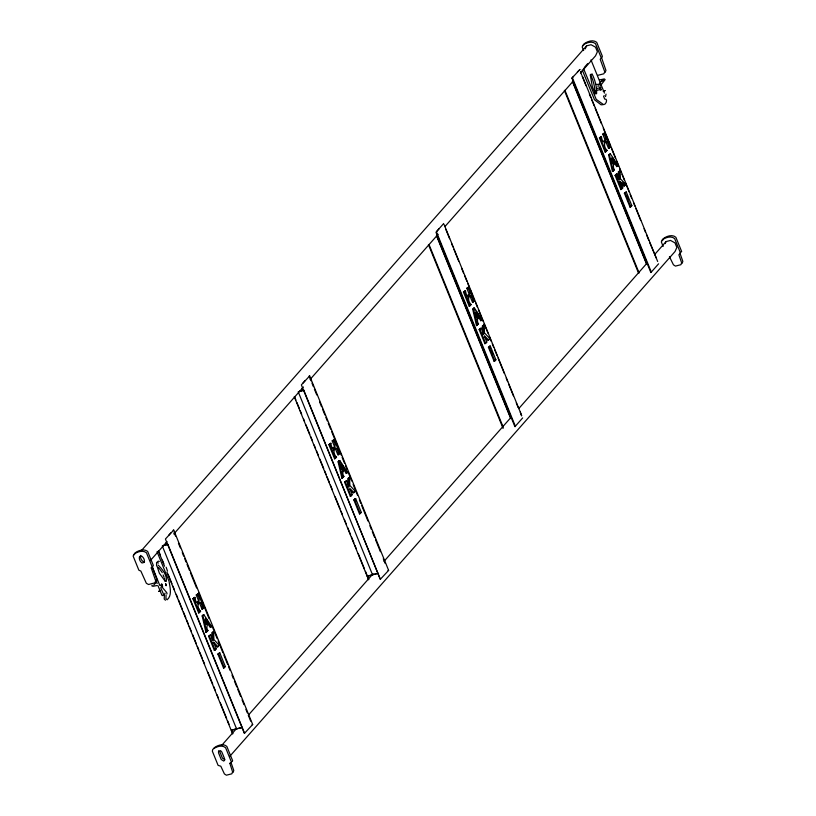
<?xml version="1.0" encoding="UTF-8"?>
<svg xmlns="http://www.w3.org/2000/svg" width="816" height="816" viewBox="0 0 816 816"><rect width="100%" height="100%" fill="white"/><g stroke="black" fill="none" stroke-linecap="round" stroke-linejoin="round"><path stroke-width="1.22" d="M152 585.286L151.949 585.959L152.99 586.286L157.131 585.521M156.019 581.533L156.907 579.564L152.368 567.069L153.347 565.447L147.655 551.422C144.034 548.444 138.21 550.443 134.926 553.034L134.375 554.819M601.474 57.436L605.951 70.451L605.064 72.42M599.709 88.454L599.893 87.23L600.637 87.414L601.025 90.046L600.27 89.862M605.543 96.604L606.033 94.115M162.935 595.18L162.251 595.639L161.782 594.976L158.059 585.817M662.582 240.689L662.98 238.915C666.152 236.232 672.384 233.998 675.872 237.293L681.646 251.501L680.095 252.909M157.1 566.284L159.355 573.169L164.954 580.921L166.28 581.431C167.474 575.413 161.966 568.793 158.151 565.09M343.087 468.914L340.609 464.885M583.42 45.706L583.97 43.931C587.255 41.341 593.079 39.341 596.7 42.31L602.392 56.335L601.953 57.314M594.884 94.166C595.262 87.557 593.344 80.284 590.315 74.307M233.101 772.436L233.784 770.477L231.03 762.542M682.145 263.323L682.829 261.375L680.065 253.429M585.225 48.909L586.592 45.859L591.049 44.727L595.517 47.165L597.383 51.765L595.547 55.814L580.4 73.001M665.152 243.607L666.07 241.577L670.517 240.434L674.985 242.882L676.852 247.472L675.026 251.532L229.704 756.412M595.354 90.678L595.007 91.219L594.476 90.474M153.785 585.031L156.733 581.675M141.28 550.749L586.592 45.859M168.514 535.49L170.84 532.858M302.909 383.112L305.235 380.48M436.733 231.397L439.059 228.755M658.604 263.803L650.862 272.575L571.904 78.142L573.454 76.388M577.33 71.992L580.023 69.442L571.904 78.142M173.726 530.084L165.413 538.999L244.372 733.441L252.685 724.516L173.726 530.084L173.155 530.227M309.672 375.952L301.359 384.866L380.317 579.309L388.63 570.384L309.672 375.952L309.101 376.094M522.658 417.935L514.916 426.707L435.958 232.274L443.7 223.492M584.307 67.453L587.642 63.668M150.236 560.704L167.066 541.61M173.808 533.98L303.44 386.998M310.182 379.369L438.131 234.294M444.863 226.654L572.822 81.59M244.565 733.217L167.872 544.343L162.282 545.945L236.62 729.014M380.317 579.309L303.817 390.221L298.228 391.813L372.565 574.882M581.716 75.154L580.553 71.594M202.705 608.858C200.685 595.496 194.698 605.89 200.583 611.266L198.676 612.959L192.913 598.781L194.932 597.363C196.309 608.716 202.235 599.189 197.054 594.956L198.217 593.64L203.867 607.543L202.705 608.858L202.021 609.164L199.318 602.524M197.135 602.239L198.523 600.607L196.258 594.986L198.217 593.64M338.65 454.726C336.631 441.364 330.653 451.758 336.529 457.133L334.621 458.837L328.858 444.649L330.878 443.231C332.255 454.583 338.181 445.057 332.999 440.824L334.162 439.508L339.813 453.41L337.967 455.042L335.192 448.259L333.101 450.554M332.408 448.871L334.468 446.474L332.204 440.854L334.162 439.508M473.249 302.124C471.23 288.762 465.253 299.156 471.128 304.531L469.22 306.235L463.457 292.046L465.477 290.629C466.854 301.981 472.78 292.454 467.609 288.221L468.761 286.906L474.412 300.808L472.566 302.43L469.792 295.657L467.701 297.952M467.017 296.269L469.067 293.872L466.813 288.252L468.761 286.906M609.195 147.992C607.175 134.63 601.198 145.024 607.073 150.399L605.166 152.102L599.403 137.914L601.423 136.496C602.8 147.849 608.726 138.322 603.554 134.089L604.707 132.773L610.358 146.676L609.195 147.992L608.512 148.308L605.737 141.525M603.636 141.372L605.013 139.74L602.759 134.12L604.707 132.773M192.913 598.781L194.932 597.363M328.858 444.649L330.878 443.231M463.457 292.046L465.477 290.629M599.403 137.914L601.423 136.496M197.819 603.932L199.165 602.412M604.319 143.065L605.656 141.545M198.676 612.959L200.583 611.266M202.021 609.164L203.867 607.543M334.621 458.837L336.529 457.133M469.22 306.235L471.128 304.531M605.166 152.102L607.073 150.399M608.512 148.308L610.358 146.676M210.926 627.167C208.447 619.477 205.204 627.351 207.947 630.544L205.948 632.349L202.164 615.927L203.102 614.856L203.918 614.805L211.609 626.402L210.263 627.463L207.968 624.005M346.871 473.035C344.393 465.344 341.149 473.229 343.893 476.422L341.894 478.217L338.11 461.795L339.048 460.724L339.864 460.683L347.555 472.27L346.208 473.331L343.913 469.873L342.067 471.872M481.471 320.433C478.992 312.742 475.748 320.627 478.492 323.809L476.493 325.615L472.709 309.193L473.657 308.122L474.463 308.071L482.154 319.668L480.808 320.729L478.513 317.271L476.666 319.27M202.164 615.927L203.918 614.805M617.426 166.301C614.938 158.61 611.694 166.495 614.438 169.687L612.439 171.482L608.654 155.06L609.603 153.989L610.409 153.949L618.1 165.536L616.753 166.597L614.397 163.118L613.214 164.465M338.11 461.795L339.864 460.683M472.709 309.193L474.463 308.071M608.654 155.06L610.409 153.949M205.877 624.475L207.152 622.812L205.275 619.936M612.367 163.608L613.642 161.945L611.765 159.069M205.948 632.349L207.947 630.544M341.894 478.217L343.893 476.422M346.208 473.331L347.555 472.27M476.493 325.615L478.492 323.809M480.808 320.729L482.154 319.668M612.439 171.482L614.438 169.687M616.753 166.597L618.1 165.536M213.802 642.488L216.26 648.751L214.363 650.444L208.6 636.266L210.62 634.848L213.18 640.978L212.599 632.604L213.588 631.604L213.914 639.601L219.29 645.323L217.984 646.802L213.914 642.467L213.027 642.722M344.546 482.134L346.565 480.716L349.126 486.846L348.544 478.472L349.534 477.472L349.86 485.469L355.235 491.201L353.93 492.67L349.748 488.356L352.206 494.618L350.309 496.322L344.546 482.134L346.565 480.716M479.145 329.531L481.165 328.114L483.725 334.244L483.143 325.87L484.143 324.87L484.459 332.867L489.835 338.589L488.529 340.068L484.347 335.753L486.815 342.016L484.908 343.709L479.145 329.531L481.165 328.114M620.293 181.621L622.761 187.884L620.854 189.587L615.091 175.399L617.11 173.981L619.67 180.112L619.089 171.748L620.089 170.748L620.405 178.735L625.78 184.467L624.475 185.936L620.405 181.611L619.517 181.856M208.6 636.266L210.62 634.848M615.091 175.399L617.11 173.981M214.363 650.444L216.26 648.751M350.309 496.322L352.206 494.618M484.908 343.709L486.815 342.016M620.854 189.587L622.761 187.884M625.78 184.467L623.791 186.252L619.64 181.835M217.892 654.075L219.769 652.8L225.338 666.519L223.564 668.059L217.892 654.075L219.769 652.8M353.838 499.943L355.715 498.678L361.284 512.387L359.509 513.927L353.838 499.943L355.715 498.678M488.437 347.341L490.314 346.076L495.883 359.785L494.119 361.325L488.437 347.341L490.314 346.076M624.383 193.208L626.26 191.944L631.829 205.652L630.064 207.193L624.383 193.208L626.26 191.944M223.564 668.059L225.338 666.519M359.509 513.927L361.284 512.387M494.119 361.325L495.883 359.785M630.064 207.193L631.829 205.652M213.935 748.027C217.107 745.345 223.349 743.111 226.828 746.395L232.601 760.614L232.264 761.583M231.428 730.177L242.209 727.423L231.428 730.177L232.835 733.655M371.688 574.943L367.18 576.269L378.155 573.291L372.759 574.668M221.595 745.508L236.742 728.321M248.533 714.959L373.116 573.709M384.061 561.306L511.173 417.19M518.752 408.602L647.547 262.568M655.126 253.98L666.07 241.577M520.302 412.131L521.516 415.834M656.248 257.999L649.822 242.862M600.097 86.18L605.146 79.591L604.289 78.917L599.617 79.907M349.534 477.472L347.749 478.513L348.401 486.887M602.596 104.744L601.076 104.805L594.497 99.787L582.226 69.972M599.485 84.548C596.557 87.169 604.197 76.755 603.524 80.672M489.835 338.589L487.846 340.384L484.52 336.855M355.235 491.201L353.246 492.986L349.921 489.457M219.29 645.323L217.301 647.119L213.149 642.702M473.749 301.094L474.412 300.808M339.15 453.696L339.813 453.41M210.946 626.678L211.609 626.402M600.576 81.539L602.463 81.039M597.567 75.398L603.86 73.787L604.748 71.818L600.209 59.323L601.188 57.701L595.496 43.676C591.886 40.698 586.051 42.697 582.767 45.288L582.216 47.073L583.644 50.572M299.503 391.323L303.817 390.221M163.557 545.455L167.872 544.343M388.059 570.537L388.63 570.384M252.113 724.659L252.685 724.516M165.444 600.209L164.21 599.015L164.373 595.415M165.097 593.171L163.955 595.201L160.701 587.673M596.731 88.444L600.678 87.771M597.353 90.158L601.321 89.485M595.833 84.415L598.893 84.374M602.759 134.12L603.554 134.089M466.813 288.252L467.609 288.221M332.204 440.854L332.999 440.824M196.258 594.986L197.054 594.956M620.089 170.748L618.293 171.778L618.854 178.949M484.143 324.87L482.348 325.9L483.001 334.274M213.588 631.604L211.803 632.635L212.364 639.815M144.514 561.745L143.198 561.622A5.885 5.039 41.4 0 1 140.668 555.4M597.689 86.057L598.648 86.129M604.289 95.696L603.565 96.217L604.676 99.083C608.042 98.216 606.431 104.621 603.616 104.662L596.21 99.348L583.471 68.391M224.89 759.696L222.421 758.115L219.739 751.526M157.498 562.693L158.508 563.02M159.314 561.459L158.304 561.122L156.57 562.601L156.57 565.733M669.436 256.683L673.445 264.823L675.444 266.098L680.942 264.69L681.625 262.732L678.871 254.796L680.442 252.868L674.669 238.649C671.191 235.365 664.948 237.599 661.776 240.281L661.378 242.046L663.153 246.422M622.792 182.274L625.117 184.753M160.375 585.082L166.678 592.549L167.045 593.895M158.549 567.61L161.599 571.577M473.657 308.122L474.963 310.09M476.921 313.048L478.227 315.017M480.196 317.975L481.501 319.943M475.208 312.283L477.697 316.078L476.248 317.557M339.048 460.724L341.017 463.682M342.322 465.65L344.281 468.608M345.586 470.577L346.902 472.546M166.138 567.242L167.484 571.088M161.976 572.138L162.231 572.659M590.978 59.884L604.452 93.085M582.389 76.112L657.655 261.477M582.196 76.327L586.031 85.782M589.387 94.044L590.825 97.594M591.784 99.95L594.181 105.856M595.139 108.222L601.382 123.573M603.299 128.296L604.738 131.845M605.696 134.201L610.49 146.013M611.449 148.379L615.284 157.825M616.723 161.374L618.64 166.097M619.599 168.453L621.037 172.003M621.996 174.359L624.403 180.265M625.362 182.631L629.197 192.076M630.156 194.443L631.594 197.982M633.512 202.705L634.95 206.254M635.909 208.61L640.703 220.422M644.059 228.694L645.497 232.234M646.456 234.6L648.863 240.506M605.707 137.139L607.93 142.596M626.882 195.483L628.3 198.982M625.209 193.137L630.778 206.856M616.274 174.063L618.344 179.163M619.548 182.111L621.619 187.221M615.947 175.297L621.598 189.2M600.27 137.812L605.911 151.715M572.475 77.989L651.433 272.432M573.046 82.416L646.874 264.241M572.373 81.447L646.68 264.455M564.947 90.321L639.122 272.983M564.376 90.474L638.551 273.125M444.149 224.604L521.71 415.609M445.771 229.276L449.606 238.731M451.523 243.454L452.962 246.993M453.92 249.359L458.714 261.171M461.591 268.26L463.508 272.983M464.477 275.339L466.874 281.245M467.833 283.611L469.271 287.15M470.23 289.517L472.627 295.423M475.504 302.512L477.421 307.234M478.38 309.59L480.777 315.496M481.736 317.863L483.174 321.402M484.133 323.768L487.968 333.214M489.416 336.763L491.334 341.486M492.293 343.842L493.731 347.392M494.69 349.748L497.087 355.654M498.046 358.02L504.278 373.371M506.195 378.094L507.634 381.643M508.592 383.999L513.386 395.811M516.273 402.9L518.191 407.623M470.21 292.363L472.423 297.82M489.518 346.117L490.457 348.452M491.405 350.778L492.823 354.277M489.263 347.269L494.833 360.988M480.002 329.429L485.653 343.332M464.324 291.944L469.965 305.847M436.529 232.121L515.488 426.564M437.101 236.538L510.928 418.373M436.427 235.579L510.734 418.588M429.002 244.453L503.176 427.115M428.431 244.596L503.084 428.431M309.58 377.267L311.018 380.807M311.977 383.163L313.415 386.702M314.364 389.059L316.761 394.944M319.627 402.023L321.545 406.735M322.504 409.091L324.89 414.977M325.849 417.343L327.287 420.872M328.246 423.229L330.633 429.124M331.592 431.48L337.814 446.801M339.731 451.513L341.17 455.053M342.118 457.409L344.515 463.294M345.474 465.65L346.902 469.19M347.861 471.546L351.696 480.971M353.124 484.51L355.042 489.223M356 491.579L357.439 495.118M359.346 499.831L360.784 503.36M361.743 505.716L367.965 521.036M369.872 525.749L371.311 529.288M372.269 531.644L374.656 537.54M375.615 539.896L380.399 551.677M383.275 558.746L385.183 563.458M354.909 498.719L355.858 501.055M354.654 499.871L360.223 513.59M345.403 482.032L351.053 495.934M329.725 444.547L335.366 458.449M302.144 388.283L303.103 390.64M294.474 396.515L295.912 400.064M296.871 402.421L299.268 408.326M300.227 410.693L301.665 414.232M303.583 418.955L304.541 421.321M305.98 424.861L309.815 434.316M310.774 436.672L312.222 440.222M314.14 444.944L315.578 448.484M316.537 450.85L318.454 455.573M319.892 459.112L323.728 468.568M324.686 470.924L326.125 474.473M327.083 476.83L329.48 482.735M330.439 485.102L332.357 489.824M335.233 496.913L340.037 508.725M340.996 511.081L342.434 514.631M344.352 519.353L346.27 524.076M347.708 527.626L350.584 534.704M351.543 537.071L353.94 542.977M354.899 545.333L356.337 548.882M358.255 553.605L364.497 568.956M365.456 571.322L366.894 574.862M367.373 576.045L368.781 579.523M294.28 396.739L368.587 579.748M174.114 532.583L175.552 536.112M178.418 543.191L180.336 547.903M182.254 552.616L183.682 556.145M184.64 558.511L186.079 562.04M187.037 564.397L189.424 570.292M190.383 572.648L196.605 587.969M198.523 592.681L199.951 596.221M200.909 598.577L203.306 604.462M204.265 606.818L209.049 618.61M211.915 625.678L213.833 630.391M214.792 632.747L217.178 638.642M218.137 640.999L219.575 644.528M220.534 646.884L222.921 652.78M223.88 655.136L227.705 664.561M228.664 666.917L230.102 670.456M232.019 675.169L233.447 678.708M234.406 681.064L236.803 686.95M237.762 689.306L240.628 696.385M242.066 699.914L243.974 704.626M245.891 709.349L247.33 712.878M248.288 715.234L250.675 721.13M218.708 654.004L224.278 667.723M194.096 597.434L194.983 599.617M198.502 608.297L199.859 611.623M209.457 636.164L215.108 650.066M193.78 598.669L199.42 612.581M166.199 542.405L167.158 544.762M159.008 551.83L160.446 555.37M162.364 560.102L163.802 563.642M168.116 574.27L171.952 583.715M172.91 586.082L174.349 589.621M176.266 594.354L177.715 597.893M178.673 600.26L182.509 609.705M183.467 612.071L185.864 617.967M186.823 620.333L188.261 623.873M189.22 626.239L191.138 630.962M192.576 634.511L196.411 643.957M197.37 646.323L198.808 649.862M199.767 652.229L202.164 658.124M203.133 660.491L204.571 664.03M207.927 672.302L212.721 684.114M213.68 686.48L215.118 690.02M217.036 694.742L218.474 698.282M220.391 703.015L226.624 718.366M227.593 720.732L229.031 724.271M158.335 550.871L164.567 566.222M166.964 572.128L232.642 733.88M157.049 551.687L169.055 581.267C169.922 587.214 172.37 595.292 167.147 599.78L165.913 598.577L166.076 594.976M163.169 574.964L164.108 577.279M152.337 567.069L159.773 585.378M155.734 580.094L157.131 583.532M164.577 578.442L164.934 581.063M609.481 154.999L613.193 171.095M473.535 309.121L477.248 325.227M338.936 461.723L342.649 477.829M202.99 615.856L206.703 631.961M483.48 328.297L483.562 330.572M348.758 477.493L348.881 480.899M218.555 751.138L218.545 752.882L221.218 759.482L223.696 761.053L224.522 760.369L224.543 758.625L221.86 752.036L220.565 750.628L218.555 751.138M590.366 75.449L592.345 86.68L595.313 93.524L596.598 93.728C596.965 87.118 595.048 79.846 592.028 73.868L590.366 75.449M229.857 763.378L232.58 771.834L231.897 773.792L226.399 775.2L224.41 773.925L220.81 766.204L218.107 765.377L212.333 751.159L212.731 749.384C215.914 746.701 222.146 744.467 225.624 747.762L231.397 761.971L229.857 763.378M151.225 567.905L155.703 580.921L154.816 582.889L148.532 584.501L146.36 583.307L140.852 571.067L138.863 570.2L133.171 556.175L133.732 554.401C137.006 551.8 142.841 549.8 146.452 552.779L152.153 566.804L151.225 567.905M161.456 584.144L161.854 586.775L162.598 586.949L162.2 584.307L161.456 584.144M165.76 583.848L166.107 585.633L165.76 583.848M207.896 622.751C205.081 629.391 203.755 610.093 207.896 622.751M343.842 468.619C341.129 475.249 339.64 455.971 343.842 468.619M478.441 316.016C475.728 322.646 474.239 303.368 478.441 316.016M614.387 161.884C611.674 168.514 610.184 149.236 614.387 161.884M160.303 590.427L158.763 591.386L160.303 590.427M605.023 90.647L603.299 91.168L605.023 90.647M140.444 556.043L139.475 556.757A5.885 5.039 41.4 0 0 141.994 562.979L144.289 562.387A5.885 5.039 41.4 0 0 141.76 556.175L140.444 556.043"/></g></svg>
